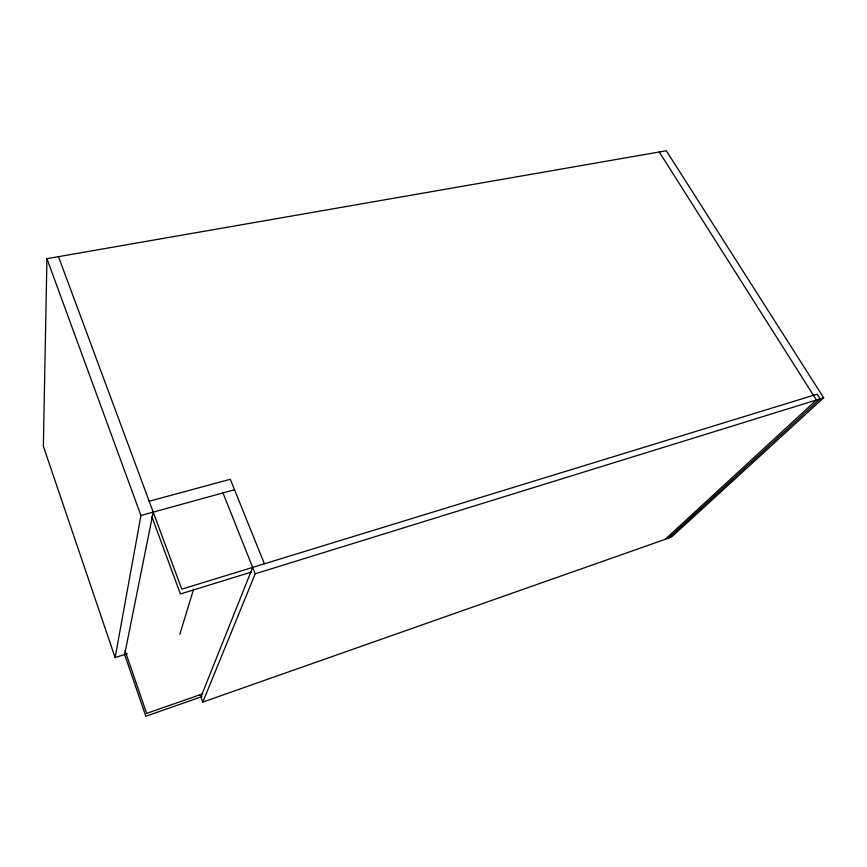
<?xml version="1.0" encoding="UTF-8"?>
<svg xmlns="http://www.w3.org/2000/svg" width="867" height="867" viewBox="0 0 867 867"><rect width="100%" height="100%" fill="white"/><g stroke="black" fill="none" stroke-linecap="round" stroke-linejoin="round"><path stroke-width="1.3" d="M200.017 694.456L202.791 702.086L671.437 537.139L823.65 397.79L666.333 150.76L46.937 258.669L43.35 446.212L115.116 657.598L127.178 653.685M115.116 657.598L140.942 515.497L46.937 258.669M124.631 654.509L153.221 512.115M179.837 634.286L193.569 589.3M200.927 696.96L252.665 567.408M202.791 702.086L255.212 573.791L222.982 492.922M665.162 539.35L816.432 400.023L659.278 151.985M668.392 538.212L820.149 398.874L817.169 394.182L181.788 589.159L58.49 256.654M202 696.591L145.819 716.24L124.328 653.62M202.824 693.784L146.621 713.389L125.086 650.727M255.212 573.791L823.65 397.79M251.603 572.014L180.434 593.982L151.877 516.754M140.942 515.497L234.534 489.747M149.178 501.224L230.308 479.267L264.392 563.81"/></g></svg>
